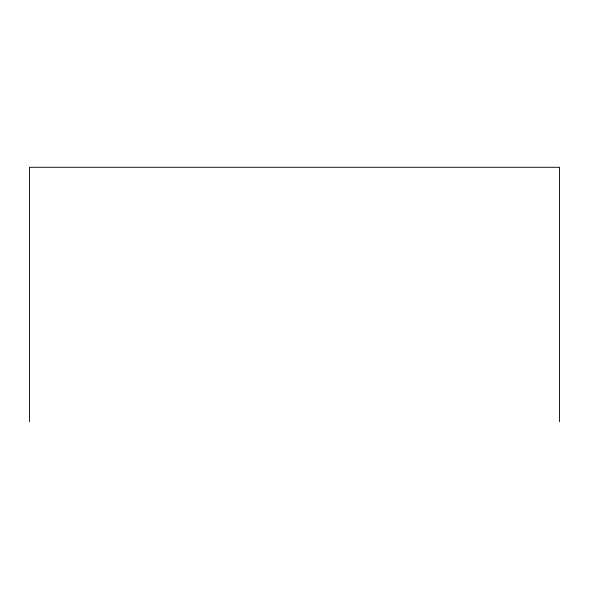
<?xml version="1.0" encoding="UTF-8"?>
<svg xmlns="http://www.w3.org/2000/svg" width="589" height="589" viewBox="0 0 589 589"><rect width="100%" height="100%" fill="white"/><g stroke="black" fill="none" stroke-linecap="round" stroke-linejoin="round"><path stroke-width="0.88" d="M559.55 421.709L559.55 167.291L29.45 167.291L29.45 421.709"/></g></svg>
